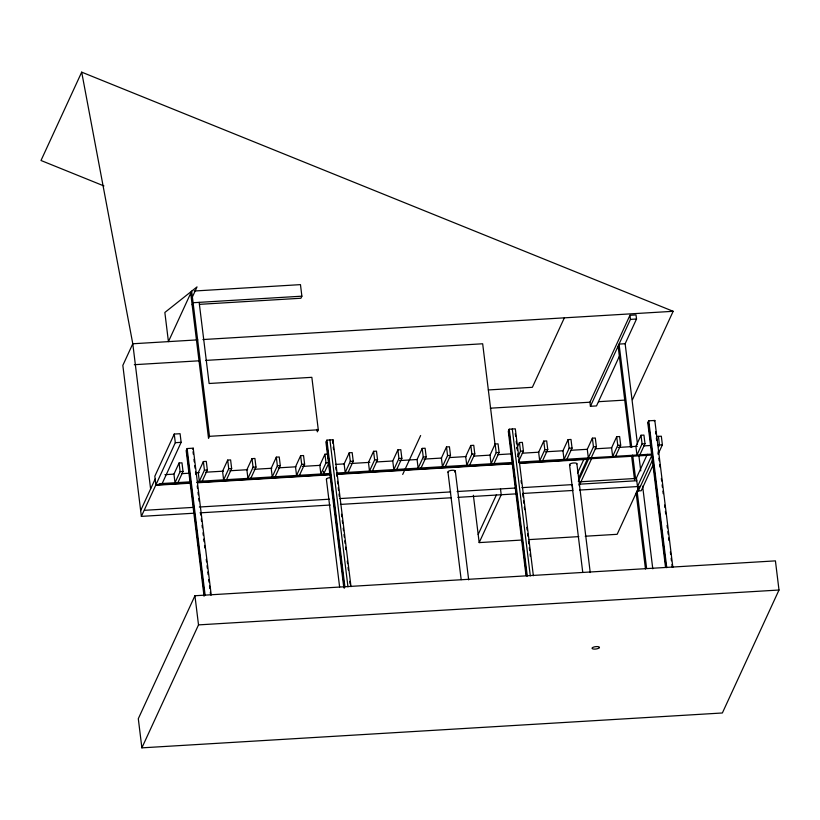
<?xml version="1.0" encoding="UTF-8"?>
<svg xmlns="http://www.w3.org/2000/svg" width="820" height="820" viewBox="0 0 820 820"><rect width="100%" height="100%" fill="white"/><g stroke="black" fill="none" stroke-linecap="round" stroke-linejoin="round"><path stroke-width="1.23" d="M632.466 399.647L673.159 311.303L81.692 72.15L41 160.494L103.945 185.945M192.382 296.994L197.025 286.908L164.851 312.471L168.428 341.622L191.665 291.172L209.489 436.322L208.536 438.382L190.711 293.222M192.136 304.784L193.079 302.723L301.883 296.184L300.468 284.632L194.196 291.018M162.175 483.523L181.138 442.339L180.082 433.708L174.25 434.057L154.826 476.235L155.882 484.866L190.353 482.795M140.661 510.542L155.164 479.034M193.684 513.228L141.368 516.374L175.306 442.687L174.25 434.057M158.803 484.692L159.254 483.697L190.178 481.842M179.057 463.003L173.942 474.124L174.998 482.754L180.123 471.633L179.057 463.003L181.978 462.828L183.034 471.459L177.919 482.58M211.232 595.064L193.202 448.181L187.124 448.55L186.171 450.61L204.057 596.222M192.731 449.206L193.202 448.181M203.37 461.547L198.255 472.668L199.311 481.299L204.436 470.178L203.37 461.547L206.291 461.373L207.347 470.003L202.232 481.114M301.883 296.184L300.94 298.244L199.485 304.343M227.683 460.081L222.568 471.203L223.624 479.833L228.749 468.712L227.683 460.081L230.604 459.907L231.66 468.538L226.546 479.659M252.006 458.626L246.881 469.747L247.937 478.378L253.062 467.256L252.006 458.626L254.917 458.452L255.983 467.082L250.858 478.193M194.934 595.74L138.303 718.699L141.88 747.85L722.369 712.98L779 590.021L775.423 560.87L194.934 595.74L198.512 624.891L141.88 747.85M276.319 457.16L271.194 468.281L272.25 476.912L277.375 465.791L276.319 457.16L279.231 456.986L280.296 465.616L275.171 476.738M300.632 455.705L295.507 466.826L296.563 475.456L301.688 464.335L300.632 455.705L303.543 455.53L304.609 464.161L299.484 475.272M199.157 302.354L209.12 383.493L311.846 377.323L318.293 429.793L317.34 431.843L317.032 429.352M351.001 586.669L332.971 439.786L326.893 440.145L325.94 442.205L343.826 587.827M324.945 454.239L319.82 465.36L320.876 473.991L326.001 462.869L324.945 454.239L327.856 454.065M332.971 439.786L332.807 443.343M349.258 452.783L344.133 463.905L345.189 472.535L350.314 461.414L349.258 452.783L352.169 452.609L353.236 461.24L348.111 472.351M373.571 451.318L368.446 462.439L369.502 471.069L374.627 459.948L373.571 451.318L376.482 451.143L377.548 459.774L372.423 470.895M397.884 449.862L398.94 458.493L393.825 469.614L392.759 460.983L397.884 449.862L400.795 449.688L401.861 458.318L396.736 469.429M402.702 474.442L420.629 435.522M422.197 448.396L417.072 459.518L418.138 468.148L423.253 457.027L422.197 448.396L425.119 448.222L426.174 456.853L421.049 467.974M446.51 446.941L441.385 458.062L442.452 466.693L447.566 455.571L446.51 446.941L449.432 446.767L450.487 455.397L445.362 466.518M470.823 445.475L465.698 456.596L466.764 465.227L471.879 454.106L470.823 445.475L473.745 445.301L474.8 453.931L469.675 465.053M495.136 444.02L490.011 455.141L491.077 463.771L496.192 452.65L495.136 444.02L498.058 443.845L499.113 452.476L493.988 463.597M533.359 575.722L515.319 428.829L509.24 429.198L508.297 431.258L526.02 575.609M564.355 317.842L532.364 387.306L488.32 389.951M516.887 448.12L519.449 442.554L522.371 442.38L523.427 451.01L518.814 461.024M478.173 534.445L496.541 494.573M517.953 456.75L520.505 451.184L519.449 442.554M521.335 540.072L479.177 542.604L501.215 494.757L500.497 488.925M543.762 441.098L538.637 452.22L539.703 460.85L544.818 449.729L543.762 441.098L546.684 440.924L547.739 449.555L542.614 460.676M568.076 439.633L562.951 450.754L564.016 459.384L569.141 448.263L568.076 439.633L570.997 439.458L572.053 448.089L566.928 459.21M619.407 356.198L596.499 405.92L590.42 406.289L589.918 402.21L629.944 315.3L636.023 314.931L636.525 319.011L625.147 343.723L637.478 444.194M590.42 406.289L630.447 319.38L629.944 315.3M592.389 438.177L587.274 449.298L588.329 457.929L593.454 446.808L592.389 438.177L595.31 438.003L596.365 446.633L591.251 457.755M577.526 473.099L583.891 459.282M578.766 477.783L587.253 459.354L519.562 463.423M578.295 481.371L588.668 458.862M579.145 485.696L591.579 458.687M616.701 436.711L611.587 447.833L612.643 456.463L617.768 445.342L616.701 436.711L619.623 436.537L620.678 445.168L615.564 456.289M641.014 435.256L635.9 446.377L636.955 455.008L642.08 443.886L641.014 435.256L643.936 435.082L644.991 443.712L639.877 454.833M672.851 567.337L654.821 420.455L648.743 420.814L647.79 422.874L665.522 567.225M654.35 421.48L654.821 420.455M647.308 454.311L636.433 477.947L637.489 486.567L652.002 455.059L519.716 463.013M639.19 486.465L617.152 534.312L585.213 536.229M652.843 459.384L638.319 490.924L637.868 487.223M658.675 446.726L659.475 445.004L658.409 436.373M652.874 465.493L641.24 490.749L637.099 490.995L646.591 568.239M658.163 454.013L662.386 444.829L661.33 436.199L656.461 436.486M197.804 339.859L132.789 343.764L122.836 365.382L141.368 516.374M202.909 339.552L673.159 311.303M630.447 319.38L636.525 319.011M134.316 364.695L199.393 360.79M205.779 360.4L482.672 343.775L495.085 444.881M625.147 343.723L619.069 344.092L631.769 447.525M490.268 408.196L589.918 402.21M598.518 401.687L624.922 400.098M209.489 436.322L318.293 429.793M175.306 442.687L181.138 442.339M180.123 471.633L183.034 471.459M204.436 470.178L207.347 470.003M228.749 468.712L231.66 468.538M253.062 467.256L255.983 467.082M277.375 465.791L280.296 465.616M301.688 464.335L304.609 464.161M326.001 462.869L328.922 462.695L323.797 473.816L323.49 471.346M350.314 461.414L353.236 461.24M374.627 459.948L377.548 459.774M398.94 458.493L401.861 458.318M423.253 457.027L426.174 456.853M447.566 455.571L450.487 455.397M471.879 454.106L474.8 453.931M496.192 452.65L499.113 452.476M520.505 451.184L523.427 451.01M544.818 449.729L547.739 449.555M569.141 448.263L572.053 448.089M593.454 446.808L596.365 446.633M617.768 445.342L620.678 445.168M642.08 443.886L644.991 443.712M164.933 474.667L173.84 474.134M181.476 473.673L189.112 473.212M195.478 472.832L199.301 472.607M205.666 472.217L223.481 471.151M229.846 470.772L247.66 469.696M254.026 469.317L271.851 468.251M278.205 467.861L296.03 466.795M302.395 466.406L320.21 465.34M335.482 464.428L344.4 463.884M350.755 463.505L369.851 462.357M376.216 461.978L392.759 460.983M399.514 460.573L417.411 459.497M423.807 459.118L441.703 458.042M449.38 457.58L466.006 456.586M473.673 456.125L490.298 455.12M497.965 454.659L510.747 453.89M522.258 453.204L538.883 452.199M545.269 451.82L563.176 450.744M570.843 450.282L587.468 449.288M595.135 448.827L611.761 447.822M618.157 447.443L637.335 446.285M643.72 445.906L650.116 445.526M657.527 445.116L662.386 444.829M197.815 481.381L330.183 473.437M336.548 473.048L512.285 462.49M518.66 462.111L652.453 454.075M196.738 482.406L329.486 474.431M337.143 473.98L513.33 463.392M155.697 485.276L190.168 483.205M197.825 482.744L330.573 474.77M336.948 474.39L513.177 463.802M579.842 481.811L636.484 478.408M144.484 510.317L194.248 507.324M199.352 507.016L329.507 499.195M339.716 498.58L450.733 491.918M457.109 491.528L515.595 488.023M521.889 487.644L572.216 484.62L572.79 489.284M578.869 484.22L636.771 480.735M200.07 512.848L330.224 505.028M340.433 504.413L451.451 497.75M457.827 497.361L516.313 493.845M522.606 493.476L572.934 490.452M579.586 490.053L640.41 486.393M529.002 539.611L578.828 536.618M198.512 624.891L779 590.021M81.692 72.15L132.789 343.764L150.613 488.925M655.59 431.607L655.897 434.139M656.369 437.941L656.676 440.473M658.081 451.871L658.388 454.403M658.849 458.206L659.167 460.737M659.628 464.53L659.946 467.062M661.34 478.46L661.658 480.991M662.119 484.794L662.427 487.326M662.898 491.129L663.206 493.66M664.61 505.058L664.918 507.59M665.389 511.383L665.697 513.914M667.091 525.312L667.408 527.844M667.87 531.647L668.187 534.179M668.649 537.981L668.956 540.513M670.36 551.901L670.668 554.443M671.139 558.236L671.447 560.767M671.918 564.57L672.226 567.102M648.743 420.814L666.773 567.707M648.271 421.849L666.147 567.471M638.882 455.633L640.758 470.895M642.634 486.157L652.781 568.813M632.691 455.09L635.633 479.054M618.116 346.153L630.508 447.054M631.595 455.889L634.536 479.854M636.156 493.056L645.483 569.029M576.87 463.648L590.236 572.544M569.541 464.755L582.753 572.38M515.308 433.657L515.626 436.189M516.241 441.252L516.559 443.794M517.02 447.587L517.338 450.118M517.799 453.921L518.107 456.453M518.578 460.256L518.886 462.787M521.069 480.51L521.376 483.041M522.781 494.439L523.088 496.971M523.549 500.774L523.867 503.306M524.328 507.098L524.646 509.64M526.819 527.362L527.127 529.894M527.598 533.697L527.906 536.229M528.531 541.292L528.838 543.824M529.31 547.627L529.617 550.159M530.079 553.951L530.396 556.483M512.285 429.014L530.314 575.896M509.24 429.198L527.28 576.081M508.769 430.223L526.645 575.845M473.365 495.259L479.177 542.604M455.305 470.967L468.681 579.873M447.966 472.033L461.178 579.668M333.268 447.146L333.586 449.678M335.759 467.41L336.067 469.942M336.538 473.734L336.846 476.266M337.471 481.34L337.779 483.872M338.25 487.664L338.558 490.196M339.029 493.999L339.337 496.53M341.51 514.263L341.827 516.795M342.288 520.587L342.606 523.119M343.221 528.182L343.539 530.724M344 534.517L344.308 537.049M344.779 540.851L345.087 543.383M345.558 547.186L345.866 549.718M347.27 561.105L347.577 563.647M348.039 567.44L348.356 569.972M349.75 581.37L350.068 583.901M329.927 439.971L347.967 586.853M326.893 440.145L344.923 587.038M326.421 441.18L344.451 588.063M328.01 455.305L328.461 458.995M326.401 479.341L339.613 586.966M193.038 451.748L193.346 454.28M193.971 459.343L194.278 461.875M194.75 465.668L195.058 468.21M195.529 472.002L195.836 474.534M197.23 485.932L197.548 488.464M198.01 492.266L198.327 494.798M198.788 498.591L199.096 501.133M200.5 512.52L200.808 515.052M201.279 518.855L201.587 521.387M202.058 525.189L202.366 527.721M202.991 532.785L203.298 535.316M203.76 539.119L204.077 541.651M204.539 545.443L204.856 547.975M206.25 559.373L206.568 561.905M207.029 565.708L207.337 568.239M207.808 572.042L208.116 574.574M208.741 579.637L209.049 582.169M209.52 585.972L209.828 588.504M210.299 592.296L210.607 594.828M187.124 448.55L205.154 595.433M186.652 449.575L204.528 595.197M570.259 465.237A3.721 1.179 -7 0 1 572.268 463.156A3.721 1.179 -7 0 1 576.86 463.956M448.191 472.31A3.721 1.179 -7 0 1 452.209 470.27A3.721 1.179 -7 0 1 454.516 471.93M326.627 479.618A3.721 1.179 -7 0 1 330.634 477.568M599.41 647.595L599.153 647.923A3.721 1.179 -7 0 1 594.623 649.091A3.721 1.179 -7 0 1 592.153 647.964A3.721 1.179 -7 0 1 596.253 646.601L597.185 646.58A3.721 1.179 -7 0 1 599.41 647.595"/></g></svg>
